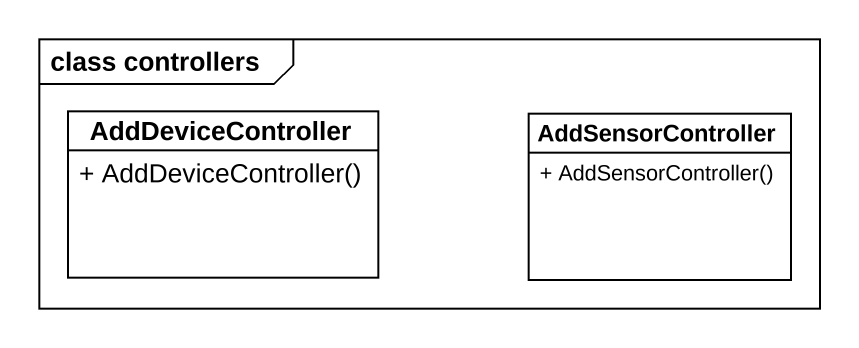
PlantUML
@startuml
mainframe class controllers
hide circle
hide empty members
skinparam classAttributeIconSize 0
class AddDeviceController {
  + AddDeviceController()
}
class AddSensorController {
  + AddSensorController()
}
@enduml
